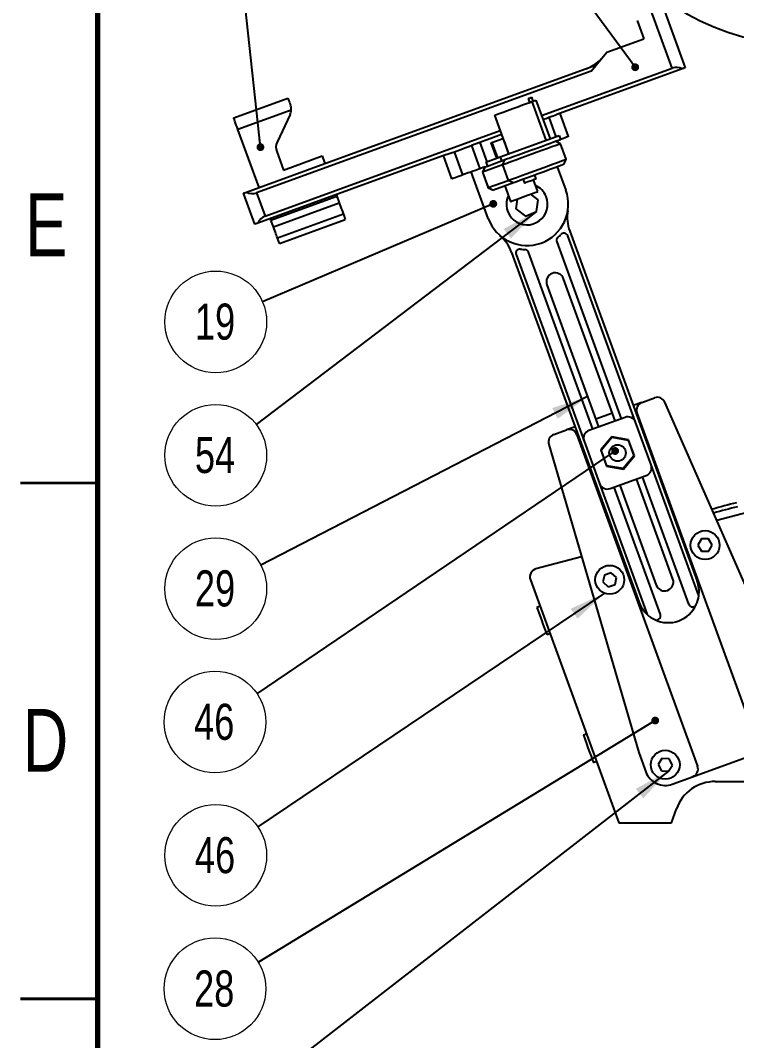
# Model space of a CAD drawing. Header units: millimetres. Extents: x 2 to 418, y 2 to 295.
# Drawn here: x 2.5 to 71.9, y 144.4 to 243.4 of the extents above; entities that cross this region are included whole.
import ezdxf

# ---------------------------------------------------------------- set-up
doc = ezdxf.new("R2010")
doc.units = ezdxf.units.MM
doc.styles.add('SLDTEXTSTYLE0', font='TXT', dxfattribs={"width": 0.75})
doc.dimstyles.new('SLDDIMSTYLE0', dxfattribs={"dimtxt": 0.18, "dimasz": 0.762, "dimexe": 0, "dimexo": 0.0625, "dimgap": 0, "dimtad": 0, "dimtih": 1, "dimtoh": 1, "dimdec": 0, "dimrnd": 1e-09, "dimzin": 0, "dimdsep": 46, "dimtxsty": 'Standard', "dimblk1": 'DOT', "dimblk2": 'DOT', "dimsah": 1, "dimcen": 0.09, "dimadec": 0, "dimazin": 0, "dimtfac": 0.762, "dimtdec": 0, "dimtofl": 0, "dimtmove": 0, "dimatfit": 3, "dimldrblk": 'DOT', "dimfxl": 1, "dimfrac": 2, "dimtolj": 1, "dimtzin": 0, "dimarcsym": 0})
doc.dimstyles.new('SLDDIMSTYLE1', dxfattribs={"dimtxt": 0.18, "dimasz": 3.556, "dimexe": 0, "dimexo": 0.0625, "dimgap": 0, "dimtad": 0, "dimtih": 1, "dimtoh": 1, "dimdec": 0, "dimrnd": 1e-09, "dimzin": 0, "dimdsep": 46, "dimtxsty": 'Standard', "dimsah": 1, "dimcen": 0.09, "dimadec": 0, "dimazin": 0, "dimtfac": 3.556, "dimtdec": 0, "dimtofl": 0, "dimtmove": 0, "dimatfit": 3, "dimfxl": 1, "dimfrac": 2, "dimtolj": 1, "dimtzin": 0, "dimarcsym": 0})

# ---------------------------------------------------------------- blocks, each defined once
blk = doc.blocks.new('_Dot')
at = {"color": 0, "linetype": 'ByBlock', "lineweight": -2}
blk.add_line((-0.5, 0), (-1, 0), dxfattribs=at)
at = {"color": 0, "linetype": 'ByBlock', "const_width": 0.5}
blk.add_lwpolyline([(-0.25, 0, 1), (0.25, 0, 1)], format="xyb", close=True, dxfattribs=at)
blk = doc.blocks.new('SW_NOTE_2')
at = {"color": 0, "linetype": 'Continuous', "lineweight": 0}
blk.add_circle((-4.537, -1.931), 4.931, dxfattribs=at)
at = {"color": 0, "linetype": 'Continuous', "lineweight": 0, "insert": (-4.607, -0.155), "char_height": 3.5, "attachment_point": 2, "style": 'SLDTEXTSTYLE0'}
blk.add_mtext('19', dxfattribs=at)
blk = doc.blocks.new('SW_NOTE_3')
at = {"color": 0, "linetype": 'Continuous', "lineweight": 0}
blk.add_circle((-3.925, -2.985), 4.931, dxfattribs=at)
at = {"color": 0, "linetype": 'Continuous', "lineweight": 0, "insert": (-3.995, -1.208), "char_height": 3.5, "attachment_point": 2, "style": 'SLDTEXTSTYLE0'}
blk.add_mtext('54', dxfattribs=at)
blk = doc.blocks.new('SW_NOTE_4')
at = {"color": 0, "linetype": 'Continuous', "lineweight": 0}
blk.add_circle((-4.21, -2.566), 4.931, dxfattribs=at)
at = {"color": 0, "linetype": 'Continuous', "lineweight": 0, "insert": (-4.281, -0.79), "char_height": 3.5, "attachment_point": 2, "style": 'SLDTEXTSTYLE0'}
blk.add_mtext('28', dxfattribs=at)
blk = doc.blocks.new('SW_NOTE_6')
at = {"color": 0, "linetype": 'Continuous', "lineweight": 0}
blk.add_circle((-4.087, -2.758), 4.931, dxfattribs=at)
at = {"color": 0, "linetype": 'Continuous', "lineweight": 0, "insert": (-4.158, -0.981), "char_height": 3.5, "attachment_point": 2, "style": 'SLDTEXTSTYLE0'}
blk.add_mtext('46', dxfattribs=at)
blk = doc.blocks.new('SW_NOTE_7')
at = {"color": 0, "linetype": 'Continuous', "lineweight": 0}
blk.add_circle((-4.38, -2.264), 4.931, dxfattribs=at)
at = {"color": 0, "linetype": 'Continuous', "lineweight": 0, "insert": (-4.451, -0.487), "char_height": 3.5, "attachment_point": 2, "style": 'SLDTEXTSTYLE0'}
blk.add_mtext('29', dxfattribs=at)
blk = doc.blocks.new('SW_NOTE_8')
at = {"color": 0, "linetype": 'Continuous', "lineweight": 0}
blk.add_circle((-4.082, -2.766), 4.931, dxfattribs=at)
at = {"color": 0, "linetype": 'Continuous', "lineweight": 0, "insert": (-4.152, -0.989), "char_height": 3.5, "attachment_point": 2, "style": 'SLDTEXTSTYLE0'}
blk.add_mtext('46', dxfattribs=at)

msp = doc.modelspace()

# ---------------------------------------------------------------- linework, layer by layer
at = {"color": 7, "linetype": 'Continuous', "lineweight": 70}
msp.add_line((10, 10), (10, 287), dxfattribs=at)
at = {"color": 7, "linetype": 'Continuous', "lineweight": 25}
for p, q in [((63.395, 248.585), (66.952, 238.812)), ((65.687, 238.777), (62.267, 248.174)), ((62.302, 243.401), (62.953, 241.613)), ((59.368, 240.308), (62.953, 241.613)), ((57.826, 238.47), (59.368, 240.308)), ((32.028, 229.506), (58.34, 239.083)), ((53.034, 234.172), (65.687, 238.777)), ((66.665, 238.707), (54.503, 234.281)), ((57.826, 238.47), (25.399, 226.668)), ((23.176, 233.946), (28.438, 235.862)), ((51.726, 235.824), (51.862, 235.448)), ((52.212, 235.575), (52.075, 235.951)), ((52.112, 235.539), (52.487, 235.676)), ((53.48, 231.78), (52.112, 235.539)), ((52.487, 235.676), (53.855, 231.917)), ((28.747, 234.697), (23.586, 232.819)), ((28.639, 234.283), (27.385, 231.596)), ((48.466, 234.212), (49.834, 230.453)), ((54.791, 234.386), (55.611, 232.13)), ((25.639, 227.18), (23.586, 232.819)), ((26.22, 224.412), (49.013, 232.708)), ((47.038, 231.564), (46.222, 231.267)), ((48.117, 231.531), (48.214, 231.566)), ((48.214, 231.566), (49.286, 231.957)), ((48.214, 231.566), (48.761, 230.063)), ((49.01, 230.153), (54.73, 232.235)), ((49.423, 231.581), (49.419, 231.579)), ((49.419, 231.579), (49.83, 230.452)), ((54.275, 231.644), (54.867, 231.859)), ((54.872, 231.436), (54.36, 231.675)), ((54.73, 232.235), (54.867, 231.859)), ((27.345, 230.678), (27.996, 228.89)), ((45.395, 228.412), (44.574, 230.667)), ((46.222, 231.267), (47.043, 229.012)), ((48.117, 231.531), (48.664, 230.027)), ((55.42, 229.932), (54.872, 231.436)), ((43.801, 230.386), (25.517, 223.731)), ((27.996, 228.89), (31.755, 230.258)), ((31.755, 230.258), (32.028, 229.506)), ((44.335, 228.026), (43.514, 230.281)), ((47.635, 229.653), (49.01, 230.153)), ((47.635, 229.653), (47.771, 229.277)), ((47.771, 229.277), (49.147, 229.777)), ((49.01, 230.153), (49.147, 229.777)), ((49.147, 229.777), (49.74, 229.993)), ((49.249, 229.389), (49.486, 229.901)), ((55.18, 229.419), (55.42, 229.932)), ((25.639, 227.18), (32.028, 229.506)), ((47.856, 224.2), (46.214, 228.71)), ((47.53, 229.189), (47.043, 229.012)), ((47.53, 229.189), (47.291, 228.676)), ((47.306, 228.682), (47.291, 228.676)), ((47.291, 228.676), (47.838, 227.173)), ((49.249, 229.389), (47.306, 228.682)), ((47.543, 229.194), (47.306, 228.682)), ((47.306, 228.682), (47.853, 227.178)), ((47.53, 229.189), (47.543, 229.194)), ((47.543, 229.194), (47.771, 229.277)), ((49.249, 229.389), (49.797, 227.885)), ((54.553, 229.191), (55.374, 226.936)), ((47.853, 227.178), (49.797, 227.885)), ((50.307, 227.646), (48.364, 226.938)), ((50.307, 227.646), (49.797, 227.885)), ((51.238, 227.985), (51.375, 227.609)), ((52.657, 226.798), (52.246, 227.926)), ((52.503, 228.019), (52.366, 228.395)), ((25.229, 223.626), (24.135, 226.633)), ((24.422, 226.738), (25.639, 227.18)), ((25.399, 226.668), (26.22, 224.412)), ((47.838, 227.173), (47.853, 227.178)), ((47.838, 227.173), (48.351, 226.934)), ((47.853, 227.178), (48.364, 226.938)), ((48.364, 226.938), (48.351, 226.934)), ((49.479, 227.344), (50.026, 225.841)), ((26.788, 224.023), (33.178, 226.349)), ((27.025, 223.37), (33.415, 225.696)), ((33.123, 226.499), (33.178, 226.349)), ((33.178, 226.349), (33.415, 225.696)), ((50.673, 226.076), (50.548, 225.125)), ((52.682, 226.01), (51.976, 226.551)), ((52.531, 224.865), (52.682, 226.01)), ((50.548, 225.125), (51.465, 224.423)), ((51.465, 224.423), (52.531, 224.865)), ((26.788, 224.023), (26.733, 224.173)), ((27.025, 223.37), (26.788, 224.023)), ((33.81, 224.612), (27.42, 222.286)), ((27.609, 221.768), (33.998, 224.094)), ((33.81, 224.612), (33.998, 224.094)), ((55.759, 222.954), (68.115, 189.006)), ((27.609, 221.768), (27.42, 222.286)), ((54.5, 221.909), (60.742, 204.761)), ((62.143, 204.42), (55.563, 222.498)), ((50.121, 220.902), (62.477, 186.954)), ((50.564, 220.679), (57.144, 202.6)), ((57.998, 203.763), (51.756, 220.91)), ((53.543, 217.756), (58.561, 203.968)), ((60.178, 204.556), (55.159, 218.344)), ((62.761, 206.348), (61.915, 206.04)), ((62.761, 206.348), (63.981, 206.792)), ((77.49, 177.868), (64.987, 206.361)), ((61.117, 204.898), (57.622, 203.626)), ((59.904, 205.308), (58.288, 204.72)), ((73.98, 173.185), (62.283, 205.322)), ((56.277, 203.988), (55.431, 203.68)), ((63.648, 200.285), (62.143, 204.42)), ((54.211, 203.236), (55.431, 203.68)), ((56.457, 203.202), (68.154, 171.064)), ((59.827, 203.005), (58.758, 201.732)), ((58.804, 201.724), (59.843, 202.962)), ((61.464, 202.717), (59.827, 203.005)), ((59.843, 202.962), (61.435, 202.681)), ((53.717, 202.259), (62.455, 172.395)), ((57.144, 202.6), (58.649, 198.466)), ((61.435, 202.681), (61.988, 201.162)), ((62.033, 201.154), (61.464, 202.717)), ((58.758, 201.732), (59.327, 200.169)), ((59.357, 200.205), (58.804, 201.724)), ((61.988, 201.162), (60.949, 199.924)), ((60.964, 199.88), (62.033, 201.154)), ((59.327, 200.169), (60.964, 199.88)), ((60.949, 199.924), (59.357, 200.205)), ((68.27, 187.586), (63.648, 200.285)), ((59.674, 197.988), (63.17, 199.26)), ((65.762, 189.214), (62.23, 198.918)), ((62.794, 199.123), (67.289, 186.772)), ((86.193, 199.224), (70.02, 194.891)), ((58.649, 198.466), (63.271, 185.767)), ((64.545, 185.773), (60.05, 198.124)), ((60.614, 198.33), (64.146, 188.625)), ((68.532, 193.105), (68.189, 192.504)), ((69.225, 193.109), (68.532, 193.105)), ((69.575, 192.511), (69.225, 193.109)), ((68.189, 192.504), (68.539, 191.905)), ((69.232, 191.909), (69.575, 192.511)), ((56.901, 191.375), (52.487, 190.193)), ((68.539, 191.905), (69.232, 191.909)), ((51.942, 189.146), (60.523, 165.572)), ((59.123, 189.606), (58.98, 188.928)), ((59.782, 189.821), (59.123, 189.606)), ((60.297, 189.358), (59.782, 189.821)), ((60.154, 188.68), (60.297, 189.358)), ((58.98, 188.928), (59.495, 188.465)), ((59.495, 188.465), (60.154, 188.68)), ((52.878, 186.575), (52.569, 186.463)), ((53.527, 183.831), (53.836, 183.944)), ((57.393, 174.171), (57.084, 174.059)), ((62.455, 172.395), (63.139, 170.516)), ((67.675, 170.039), (75.005, 172.707)), ((58.041, 171.428), (58.351, 171.54)), ((64.698, 171.814), (64.326, 171.23)), ((64.326, 171.23), (64.646, 170.615)), ((65.39, 171.785), (64.698, 171.814)), ((65.71, 171.17), (65.39, 171.785)), ((64.646, 170.615), (65.338, 170.586)), ((65.338, 170.586), (65.71, 171.17)), ((65.702, 169.321), (67.675, 170.039)), ((69.868, 169.572), (125.466, 169.572)), ((65.611, 165.572), (66.109, 166.94)), ((60.523, 165.572), (65.611, 165.572))]:
    msp.add_line(p, q, dxfattribs=at)
at = {"color": 8, "linetype": 'Continuous', "lineweight": 25}
for p, q in [((53.731, 234), (54.415, 232.12)), ((47.038, 231.564), (47.722, 229.685))]:
    msp.add_line(p, q, dxfattribs=at)
at = {"color": 7, "linetype": 'Continuous', "lineweight": 35}
for p, q in [((10, 198.5), (2.5, 198.5)), ((2.499, 148.5), (10.001, 148.5)), ((10, 148.5), (2.5, 148.5))]:
    msp.add_line(p, q, dxfattribs=at)
at = {"color": 7, "linetype": 'Continuous', "lineweight": 25, "flags": 128}
for points in [[(64.273, 246.173), (65.056, 245.485), (66.07, 244.728), (67.191, 244.021), (68.409, 243.37), (69.714, 242.779), (71.097, 242.253), (72.546, 241.797), (74.049, 241.414), (75.594, 241.107), (77.169, 240.879), (78.762, 240.731), (80.358, 240.666), (81.946, 240.682), (83.513, 240.781), (85.046, 240.961), (86.532, 241.221), (87.961, 241.559), (89.319, 241.972), (90.597, 242.457), (91.784, 243.01), (92.87, 243.626)], [(66.952, 238.812), (66.947, 238.81), (66.933, 238.805), (66.91, 238.797), (66.878, 238.785), (66.837, 238.77), (66.787, 238.752), (66.73, 238.731), (66.665, 238.707)], [(28.438, 235.862), (28.442, 235.85), (28.455, 235.816), (28.475, 235.759), (28.504, 235.682), (28.539, 235.586), (28.58, 235.472), (28.627, 235.342), (28.679, 235.201)], [(48.466, 234.212), (48.492, 234.222), (48.643, 234.276), (48.916, 234.376), (49.291, 234.512), (49.739, 234.675), (50.228, 234.853), (50.722, 235.033), (51.184, 235.201), (51.579, 235.345), (51.879, 235.454), (52.06, 235.52), (52.112, 235.539)], [(51.726, 235.824), (51.727, 235.824), (51.747, 235.832), (51.79, 235.848), (51.85, 235.869), (51.918, 235.894), (51.983, 235.918), (52.036, 235.937), (52.068, 235.949), (52.075, 235.951)], [(23.586, 232.819), (23.506, 233.039), (23.429, 233.25), (23.358, 233.445), (23.296, 233.616), (23.245, 233.756), (23.207, 233.86), (23.184, 233.925), (23.176, 233.946)], [(53.171, 233.796), (53.201, 233.807), (53.462, 233.902), (53.731, 234)], [(53.731, 234), (53.941, 234.076), (54.141, 234.149), (54.324, 234.216), (54.484, 234.274), (54.503, 234.281)], [(49.15, 232.332), (48.61, 232.136), (48.099, 231.95), (47.65, 231.787), (47.289, 231.655), (47.038, 231.564)], [(49.74, 229.993), (49.882, 230.045), (50.265, 230.184), (50.744, 230.359), (51.291, 230.558), (51.874, 230.77), (52.46, 230.983), (53.014, 231.185), (53.505, 231.364), (53.903, 231.508), (54.186, 231.611), (54.275, 231.644)], [(55.611, 232.13), (55.591, 232.123), (55.532, 232.101), (55.435, 232.066), (55.305, 232.019), (55.145, 231.961), (54.962, 231.894), (54.867, 231.859)], [(43.801, 230.386), (43.821, 230.393), (43.981, 230.451), (44.164, 230.518), (44.364, 230.591), (44.574, 230.667)], [(44.574, 230.667), (44.843, 230.765), (45.103, 230.86), (45.351, 230.95), (45.58, 231.033), (45.785, 231.108), (45.963, 231.173), (46.11, 231.226), (46.222, 231.267)], [(54.872, 231.436), (54.852, 231.428), (54.706, 231.375), (54.427, 231.274), (54.029, 231.129), (53.532, 230.948), (52.961, 230.74), (52.345, 230.516), (51.713, 230.286), (51.099, 230.062), (50.533, 229.856), (50.043, 229.678), (49.653, 229.536), (49.384, 229.438), (49.249, 229.389)], [(49.797, 227.885), (49.932, 227.935), (50.201, 228.033), (50.59, 228.174), (51.08, 228.353), (51.646, 228.559), (52.261, 228.782), (52.892, 229.012), (53.509, 229.237), (54.08, 229.444), (54.577, 229.625), (54.974, 229.77), (55.253, 229.872), (55.399, 229.925), (55.42, 229.932)], [(47.043, 229.012), (46.931, 228.971), (46.784, 228.917), (46.606, 228.853), (46.4, 228.778), (46.172, 228.694), (45.924, 228.604), (45.663, 228.51), (45.395, 228.412)], [(55.18, 229.419), (55.157, 229.411), (55.006, 229.356), (54.724, 229.253), (54.326, 229.108), (53.835, 228.93), (53.281, 228.728), (52.695, 228.515), (52.112, 228.302), (51.565, 228.103), (51.086, 227.929), (50.703, 227.79), (50.438, 227.693), (50.307, 227.646)], [(45.395, 228.412), (45.185, 228.335), (44.985, 228.262), (44.801, 228.196), (44.642, 228.138), (44.511, 228.09), (44.415, 228.055), (44.355, 228.033), (44.335, 228.026)], [(52.503, 228.019), (52.502, 228.019), (52.45, 228), (52.32, 227.953), (52.132, 227.884), (51.914, 227.805), (51.701, 227.727), (51.523, 227.663), (51.409, 227.621), (51.375, 227.609)], [(24.135, 226.633), (24.14, 226.635), (24.154, 226.64), (24.177, 226.648), (24.209, 226.66), (24.25, 226.675), (24.3, 226.693), (24.357, 226.714), (24.422, 226.738)], [(50.452, 225.996), (50.815, 226.128), (51.235, 226.281), (51.666, 226.438), (52.063, 226.582), (52.381, 226.698), (52.586, 226.773), (52.657, 226.798)], [(33.415, 225.696), (33.481, 225.514), (33.546, 225.338), (33.607, 225.17), (33.662, 225.017), (33.712, 224.881), (33.754, 224.766), (33.787, 224.676), (33.81, 224.612)], [(50.026, 225.841), (50.044, 225.847), (50.185, 225.899), (50.452, 225.996)], [(25.517, 223.731), (25.452, 223.707), (25.394, 223.686), (25.345, 223.668), (25.304, 223.653), (25.271, 223.641), (25.248, 223.633), (25.234, 223.628), (25.229, 223.626)], [(27.42, 222.286), (27.397, 222.35), (27.364, 222.44), (27.322, 222.555), (27.273, 222.691), (27.217, 222.845), (27.156, 223.012), (27.091, 223.189), (27.025, 223.37)], [(52.569, 186.463), (52.576, 186.444), (52.627, 186.303), (52.724, 186.036)], [(52.724, 186.036), (52.856, 185.673), (53.009, 185.253), (53.166, 184.822), (53.31, 184.426), (53.426, 184.108), (53.501, 183.902), (53.527, 183.831)], [(57.084, 174.059), (57.09, 174.04), (57.142, 173.899), (57.239, 173.632)], [(57.239, 173.632), (57.371, 173.27), (57.524, 172.85), (57.681, 172.418), (57.825, 172.022), (57.941, 171.704), (58.016, 171.498), (58.041, 171.428)]]:
    msp.add_lwpolyline(points, dxfattribs=at)
at = {"color": 7, "linetype": 'Continuous', "lineweight": 25}
for centre, radius in [((60.396, 201.443), 0.8), ((68.882, 192.507), 1.4), ((59.638, 189.143), 1.4), ((65.018, 171.2), 1.4)]:
    msp.add_circle(centre, radius, dxfattribs=at)
for centre, radius, start, end in [((55.965, 242.475), 4, 290, 320), ((66.098, 237.65), 1.2, 61.81031, 110), ((27.551, 234.791), 1.2, 335, 355.5302), ((28.473, 231.088), 1.2, 155, 200), ((24.989, 227.795), 1.2, 241.81031, 290), ((51.615, 225.568), 2, 22.52267, 65.573), ((51.615, 225.568), 4, 290, 20), ((51.615, 225.568), 2, 154.427, 22.52267), ((59.517, 224.322), 4, 171.04498, 200), ((26.631, 223.285), 1.2, 110, 158.18969), ((51.615, 225.568), 4, 200, 290), ((55.187, 222.361), 0.4, 20, 138.0884), ((46.362, 219.534), 4, 20, 48.95502), ((54.876, 222.046), 0.4, 132.79903, 200), ((51.615, 225.568), 4.4, 312.79903, 318.0884), ((50.94, 220.815), 0.4, 81.9116, 200), ((51.615, 225.568), 4.4, 261.9116, 267.20097), ((51.381, 220.773), 0.4, 20, 87.20097), ((54.351, 218.05), 0.86, 20, 200), ((64.254, 206.04), 0.8, 23.69139, 110), ((63.034, 205.596), 0.8, 110, 200), ((61.391, 204.146), 0.8, 20, 110), ((54.485, 202.484), 0.8, 110, 196.30861), ((55.705, 202.928), 0.8, 20, 110), ((57.895, 202.874), 0.8, 110, 200), ((62.896, 200.012), 0.8, 290, 20), ((59.4, 198.739), 0.8, 200, 290), ((76.294, 175.304), 21.732, 101.57148, 108.08094), ((76.294, 175.304), 21.332, 101.57148, 107.97539), ((52.694, 189.42), 0.8, 105, 200), ((64.954, 188.92), 0.86, 200, 20), ((65.296, 187.98), 3, 352.45732, 20), ((65.296, 187.98), 3, 335.67473, 352.45732), ((65.296, 187.98), 3, 200, 227.54268), ((65.296, 187.98), 3, 290, 335.67473), ((67.665, 186.909), 0.4, 200, 335.67473), ((65.296, 187.98), 3, 227.54268, 244.32527), ((64.169, 185.637), 0.4, 244.32527, 20), ((65.296, 187.98), 3, 244.32527, 290), ((65.018, 171.2), 2, 200, 290), ((67.402, 170.791), 0.8, 290, 20), ((69.868, 165.572), 4, 90, 160)]:
    msp.add_arc(centre, radius, start, end, dxfattribs=at)
msp.add_open_spline([(28.747, 234.697), (28.748, 234.798), (28.75, 234.976), (28.7, 235.133), (28.679, 235.201)], degree=3, knots=[0, 0, 0, 0, 0.566145, 1, 1, 1, 1], dxfattribs=at)

# ---------------------------------------------------------------- block references
at = {"color": 7, "linetype": 'Continuous', "lineweight": 0}
for name, p in [('SW_NOTE_2', (25.977, 216.089)), ('SW_NOTE_3', (25.365, 204.205)), ('SW_NOTE_7', (25.821, 190.546)), ('SW_NOTE_8', (25.441, 178.111)), ('SW_NOTE_6', (25.528, 165.166)), ('SW_NOTE_4', (25.569, 152.037))]:
    msp.add_blockref(name, p, dxfattribs=at)

# ---------------------------------------------------------------- texts
at = {"color": 7, "linetype": 'Continuous', "lineweight": 0, "char_height": 6.096, "attachment_point": 2, "style": 'SLDTEXTSTYLE0'}
for s, insert in [('E', (5.011, 226.614)), ('D', (4.93, 176.614))]:
    msp.add_mtext(s, dxfattribs=dict(at, insert=insert))

# ---------------------------------------------------------------- leaders
at = {"color": 7, "linetype": 'Continuous', "lineweight": 0}
for points, dimstyle in [([(62.103, 238.857), (48.286, 257.624)], 'SLDDIMSTYLE0'), ([(25.771, 231.106), (22.946, 257.262)], 'SLDDIMSTYLE0'), ([(48.344, 225.609), (25.977, 216.089)], 'SLDDIMSTYLE0'), ([(52.531, 224.865), (25.365, 204.205)], 'SLDDIMSTYLE1'), ([(57.49, 206.912), (25.821, 190.546)], 'SLDDIMSTYLE1'), ([(60.157, 201.635), (25.441, 178.111)], 'SLDDIMSTYLE0'), ([(59.13, 187.838), (25.528, 165.166)], 'SLDDIMSTYLE1'), ([(64.048, 175.492), (25.569, 152.037)], 'SLDDIMSTYLE0'), ([(65.338, 170.586), (25.336, 139.556)], 'SLDDIMSTYLE1')]:
    msp.add_leader(points, dimstyle=dimstyle, dxfattribs=at)

doc.saveas('drawing.dxf')
